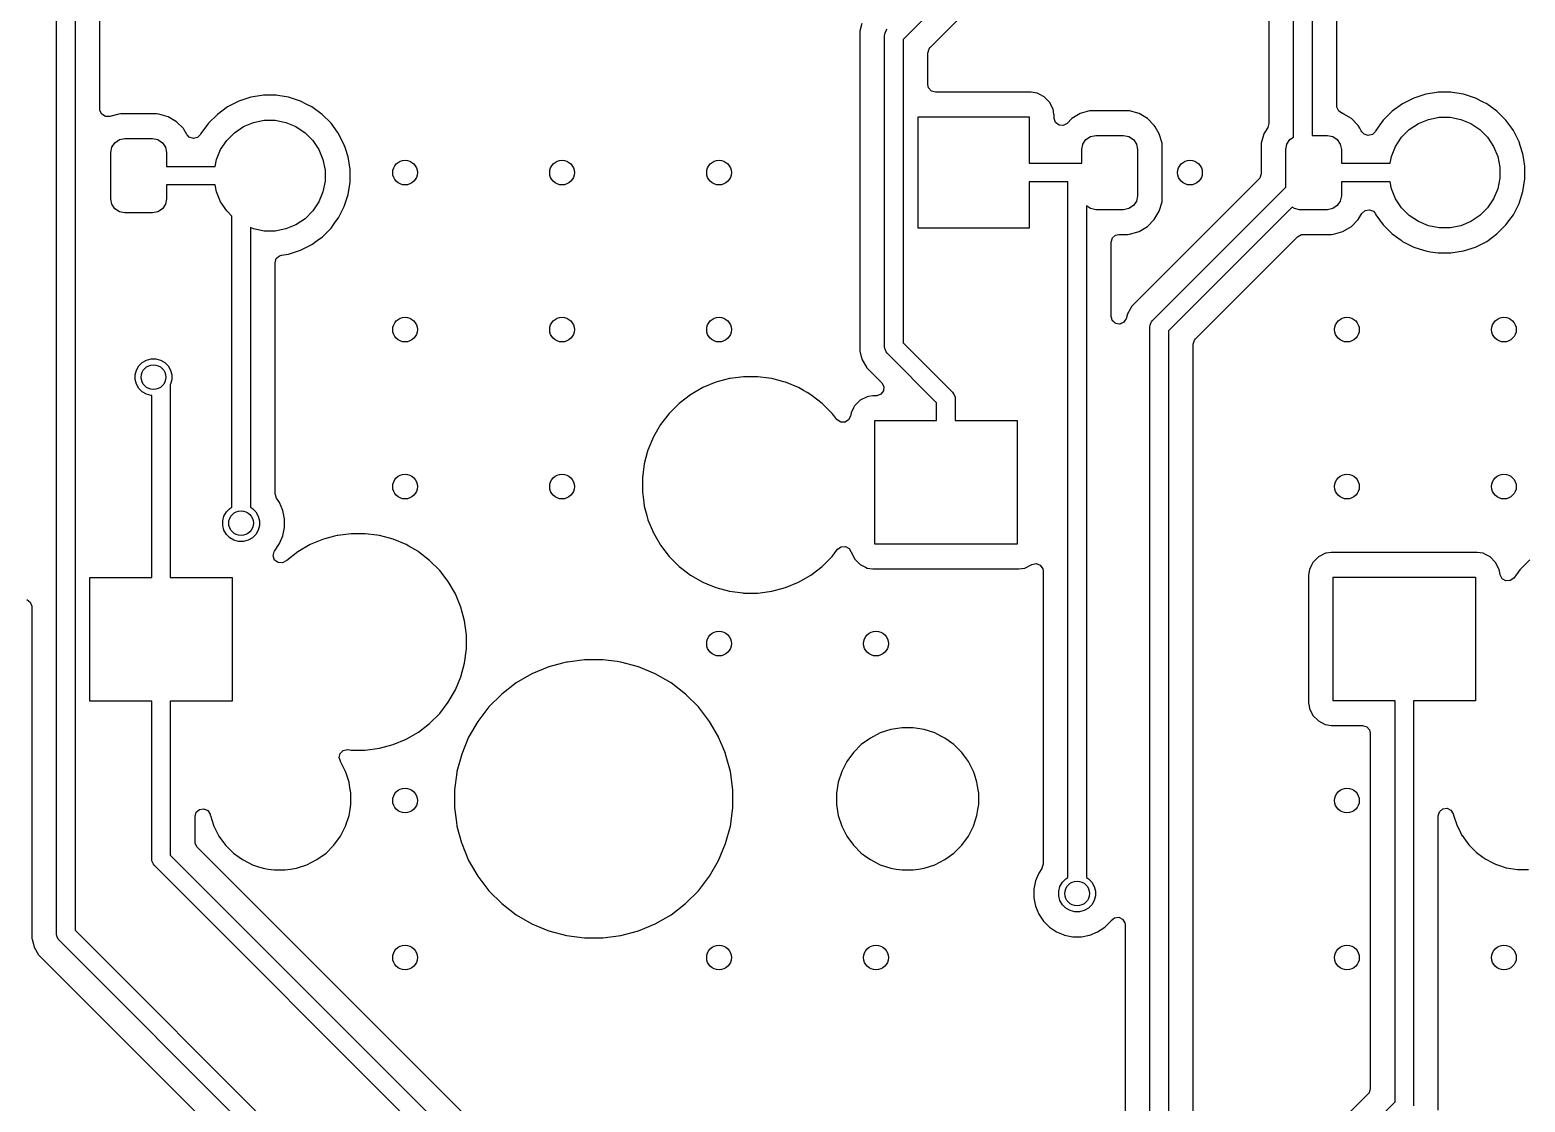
# Model space of a CAD drawing. Extents: x 2.6 to 14.2, y -9.4 to -3.8.
# Drawn here: x 12.644 to 13.597, y -6.723 to -6.04 of the extents above; entities that cross this region are included whole.
import ezdxf

# ---------------------------------------------------------------- set-up
doc = ezdxf.new("R2010")
doc.units = 0
doc.header["$MEASUREMENT"] = 0
doc.layers.add('BLACK', color=7, linetype='CONTINUOUS')

msp = doc.modelspace()

# ---------------------------------------------------------------- linework, layer by layer
at = {"layer": 'BLACK', "linetype": 'CONTINUOUS'}
for p, q in [((12.66126, -6.61559), (12.66126, -4.67457)), ((12.67307, -4.67701), (12.67307, -6.61314)), ((13.44925, -6.10791), (13.44925, -5.37344)), ((13.46106, -5.37344), (13.46106, -6.10692)), ((13.43348, -5.38202), (13.43348, -6.09927)), ((12.68883, -6.09021), (12.68883, -5.7005)), ((13.47683, -6.08821), (13.47683, -5.70019)), ((13.32245, -5.92385), (13.20047, -6.04582)), ((13.21767, -6.05092), (13.27662, -5.99197)), ((13.17423, -6.03555), (13.17289, -6.04052)), ((13.17289, -6.04052), (13.17289, -6.24431)), ((13.18866, -6.04337), (13.18877, -6.04222)), ((13.18866, -6.24145), (13.18866, -6.04337)), ((13.18877, -6.04222), (13.18925, -6.04108)), ((13.18925, -6.04108), (13.18966, -6.04009)), ((13.18966, -6.04009), (13.19039, -6.0392)), ((13.20047, -6.04582), (13.20047, -6.23901)), ((13.21624, -6.05437), (13.21702, -6.05173)), ((13.21624, -6.07446), (13.21624, -6.05437)), ((13.21702, -6.05173), (13.21767, -6.05092)), ((13.21668, -6.07649), (13.21624, -6.07446)), ((13.21848, -6.07857), (13.21668, -6.07649)), ((12.77736, -6.08506), (12.77018, -6.08872)), ((12.78502, -6.08257), (12.77736, -6.08506)), ((12.79202, -6.08146), (12.78502, -6.08257)), ((12.79298, -6.08131), (12.79202, -6.08146)), ((12.80104, -6.08131), (12.79298, -6.08131)), ((12.80213, -6.08148), (12.80104, -6.08131)), ((12.809, -6.08257), (12.80213, -6.08148)), ((12.81667, -6.08506), (12.809, -6.08257)), ((12.82061, -6.08707), (12.81667, -6.08506)), ((13.22112, -6.07934), (13.21848, -6.07857)), ((13.28211, -6.07934), (13.22112, -6.07934)), ((13.2858, -6.07993), (13.28211, -6.07934)), ((13.28211, -6.07934), (13.28211, -6.07934)), ((13.28713, -6.0806), (13.2858, -6.07993)), ((13.29025, -6.0822), (13.28713, -6.0806)), ((13.29025, -6.0822), (13.29025, -6.0822)), ((13.29025, -6.0822), (13.29025, -6.0822)), ((13.29379, -6.08573), (13.29025, -6.0822)), ((13.29605, -6.09018), (13.29379, -6.08573)), ((13.29379, -6.08573), (13.29379, -6.08573)), ((13.29379, -6.08573), (13.29379, -6.08573)), ((13.52578, -6.08309), (13.5186, -6.08675)), ((13.53345, -6.0806), (13.52578, -6.08309)), ((13.54045, -6.07949), (13.53345, -6.0806)), ((13.54141, -6.07934), (13.54045, -6.07949)), ((13.54947, -6.07934), (13.54141, -6.07934)), ((13.55055, -6.07951), (13.54947, -6.07934)), ((13.55743, -6.0806), (13.55055, -6.07951)), ((13.56509, -6.08309), (13.55743, -6.0806)), ((13.56968, -6.08543), (13.56509, -6.08309)), ((13.57227, -6.08675), (13.56968, -6.08543)), ((12.68888, -6.09089), (12.68883, -6.09021)), ((12.69002, -6.09339), (12.68888, -6.09089)), ((12.69233, -6.09489), (12.69002, -6.09339)), ((12.69508, -6.0949), (12.69233, -6.09489)), ((12.70081, -6.09323), (12.69508, -6.0949)), ((12.7022, -6.09312), (12.70081, -6.09323)), ((12.72489, -6.09312), (12.7022, -6.09312)), ((12.7022, -6.09312), (12.7022, -6.09312)), ((12.72629, -6.09323), (12.72489, -6.09312)), ((12.73226, -6.09497), (12.72629, -6.09323)), ((12.72629, -6.09323), (12.72629, -6.09323)), ((12.73762, -6.09813), (12.73226, -6.09497)), ((12.73226, -6.09497), (12.73226, -6.09497)), ((12.76366, -6.09346), (12.75796, -6.09916)), ((12.77018, -6.08872), (12.76366, -6.09346)), ((12.82385, -6.08872), (12.82061, -6.08707)), ((12.83037, -6.09346), (12.82385, -6.08872)), ((12.82385, -6.08872), (12.82385, -6.08872)), ((12.82385, -6.08872), (12.82385, -6.08872)), ((12.83607, -6.09916), (12.83037, -6.09346)), ((13.21, -6.16598), (13.21, -6.09511)), ((13.21, -6.09511), (13.28087, -6.09511)), ((13.28087, -6.09511), (13.28087, -6.12464)), ((13.29656, -6.0934), (13.29605, -6.09018)), ((13.29664, -6.09387), (13.29656, -6.0934)), ((13.29664, -6.09572), (13.29664, -6.09387)), ((13.29665, -6.09607), (13.29664, -6.09572)), ((13.31334, -6.093), (13.30798, -6.09617)), ((13.31931, -6.09126), (13.31334, -6.093)), ((13.31334, -6.093), (13.31334, -6.093)), ((13.32071, -6.09115), (13.31931, -6.09126)), ((13.3434, -6.09115), (13.32071, -6.09115)), ((13.32071, -6.09115), (13.32071, -6.09115)), ((13.34479, -6.09126), (13.3434, -6.09115)), ((13.35077, -6.093), (13.34479, -6.09126)), ((13.34479, -6.09126), (13.34479, -6.09126)), ((13.35612, -6.09617), (13.35077, -6.093)), ((13.35077, -6.093), (13.35077, -6.093)), ((13.47688, -6.08892), (13.47683, -6.08821)), ((13.47803, -6.09142), (13.47688, -6.08892)), ((13.48035, -6.0929), (13.47803, -6.09142)), ((13.48069, -6.093), (13.48035, -6.0929)), ((13.48131, -6.09337), (13.48069, -6.093)), ((13.48069, -6.093), (13.48069, -6.093)), ((13.48069, -6.093), (13.48069, -6.093)), ((13.48069, -6.093), (13.48069, -6.093)), ((13.48604, -6.09617), (13.48131, -6.09337)), ((13.51208, -6.09149), (13.50638, -6.09719)), ((13.5186, -6.08675), (13.51208, -6.09149)), ((13.53515, -6.09664), (13.54196, -6.09528)), ((13.54196, -6.09528), (13.54891, -6.09528)), ((13.54891, -6.09528), (13.55572, -6.09664)), ((13.57879, -6.09149), (13.57227, -6.08675)), ((13.57227, -6.08675), (13.57227, -6.08675)), ((13.57227, -6.08675), (13.57227, -6.08675)), ((13.58449, -6.09719), (13.57879, -6.09149)), ((12.73762, -6.09814), (12.73762, -6.09813)), ((12.74202, -6.10253), (12.73762, -6.09814)), ((12.74248, -6.10331), (12.74202, -6.10253)), ((12.74202, -6.10253), (12.74202, -6.10253)), ((12.74427, -6.10635), (12.74248, -6.10331)), ((12.75796, -6.09916), (12.75322, -6.10568)), ((12.76962, -6.11003), (12.77453, -6.10512)), ((12.77453, -6.10512), (12.78031, -6.10126)), ((12.78031, -6.10126), (12.78673, -6.0986)), ((12.78673, -6.0986), (12.79354, -6.09725)), ((12.79354, -6.09725), (12.80048, -6.09725)), ((12.80048, -6.09725), (12.8073, -6.0986)), ((12.8073, -6.0986), (12.81371, -6.10126)), ((12.81371, -6.10126), (12.81949, -6.10512)), ((12.81949, -6.10512), (12.8244, -6.11003)), ((12.84013, -6.10475), (12.83607, -6.09916)), ((12.8408, -6.10568), (12.84013, -6.10475)), ((13.29761, -6.09865), (13.29665, -6.09607)), ((13.29981, -6.1003), (13.29761, -6.09865)), ((13.30256, -6.10049), (13.29981, -6.1003)), ((13.30497, -6.09917), (13.30256, -6.10049)), ((13.30798, -6.09617), (13.30497, -6.09917)), ((13.30798, -6.09617), (13.30798, -6.09617)), ((13.36052, -6.10057), (13.35612, -6.09617)), ((13.35612, -6.09617), (13.35612, -6.09617)), ((13.36099, -6.10135), (13.36052, -6.10057)), ((13.36052, -6.10057), (13.36052, -6.10057)), ((13.36369, -6.10592), (13.36099, -6.10135)), ((13.4328, -6.10175), (13.43033, -6.10592)), ((13.43348, -6.09927), (13.4328, -6.10175)), ((13.49044, -6.10057), (13.48604, -6.09617)), ((13.48604, -6.09617), (13.48604, -6.09617)), ((13.49145, -6.10226), (13.49044, -6.10057)), ((13.49044, -6.10057), (13.49044, -6.10057)), ((13.49238, -6.10385), (13.49145, -6.10226)), ((13.4928, -6.10455), (13.49238, -6.10385)), ((13.49419, -6.10606), (13.4928, -6.10455)), ((13.50135, -6.10428), (13.49946, -6.10628)), ((13.50165, -6.10371), (13.50135, -6.10428)), ((13.50638, -6.09719), (13.50165, -6.10371)), ((13.51805, -6.10806), (13.52296, -6.10315)), ((13.52296, -6.10315), (13.52873, -6.09929)), ((13.52873, -6.09929), (13.53515, -6.09664)), ((13.55572, -6.09664), (13.56214, -6.09929)), ((13.56214, -6.09929), (13.56792, -6.10315)), ((13.56792, -6.10315), (13.57283, -6.10806)), ((13.58817, -6.10226), (13.58449, -6.09719)), ((13.58923, -6.10371), (13.58817, -6.10226)), ((13.59119, -6.10757), (13.58923, -6.10371)), ((12.69583, -6.11775), (12.69651, -6.11436)), ((12.69651, -6.11436), (12.69843, -6.11148)), ((12.69843, -6.11148), (12.7013, -6.10956)), ((12.7013, -6.10956), (12.70469, -6.10889)), ((12.70469, -6.10889), (12.72241, -6.10889)), ((12.72241, -6.10889), (12.7258, -6.10956)), ((12.7258, -6.10956), (12.72867, -6.11148)), ((12.72867, -6.11148), (12.73059, -6.11436)), ((12.73059, -6.11436), (12.73126, -6.11775)), ((12.74438, -6.10652), (12.74427, -6.10635)), ((12.74577, -6.10803), (12.74438, -6.10652)), ((12.74837, -6.10891), (12.74577, -6.10803)), ((12.75104, -6.10825), (12.74837, -6.10891)), ((12.75293, -6.10625), (12.75104, -6.10825)), ((12.75322, -6.10568), (12.75293, -6.10625)), ((12.76576, -6.11581), (12.76962, -6.11003)), ((12.8244, -6.11003), (12.82826, -6.11581)), ((12.84279, -6.10957), (12.8408, -6.10568)), ((12.84446, -6.11286), (12.84279, -6.10957)), ((12.84519, -6.11509), (12.84446, -6.11286)), ((12.84446, -6.11286), (12.84446, -6.11286)), ((12.84446, -6.11286), (12.84446, -6.11286)), ((13.31433, -6.11578), (13.31501, -6.11239)), ((13.31501, -6.11239), (13.31693, -6.10952)), ((13.31693, -6.10952), (13.3198, -6.1076)), ((13.3198, -6.1076), (13.32319, -6.10692)), ((13.32319, -6.10692), (13.34091, -6.10692)), ((13.34091, -6.10692), (13.3443, -6.1076)), ((13.3443, -6.1076), (13.34717, -6.10952)), ((13.34717, -6.10952), (13.34909, -6.11239)), ((13.34909, -6.11239), (13.34977, -6.11578)), ((13.36543, -6.1119), (13.36369, -6.10592)), ((13.36554, -6.11329), (13.36543, -6.1119)), ((13.36554, -6.14779), (13.36554, -6.11329)), ((13.4286, -6.1119), (13.42849, -6.11329)), ((13.42849, -6.11329), (13.42849, -6.13135)), ((13.43033, -6.10592), (13.4286, -6.1119)), ((13.4286, -6.1119), (13.4286, -6.1119)), ((13.43033, -6.10592), (13.43033, -6.10592)), ((13.44426, -6.11578), (13.44493, -6.11239)), ((13.44493, -6.11239), (13.44685, -6.10952)), ((13.44685, -6.10952), (13.44925, -6.10791)), ((13.46106, -6.10692), (13.47083, -6.10692)), ((13.47083, -6.10692), (13.47422, -6.1076)), ((13.47422, -6.1076), (13.47709, -6.10952)), ((13.47709, -6.10952), (13.47901, -6.11239)), ((13.47901, -6.11239), (13.47969, -6.11578)), ((13.49679, -6.10694), (13.49419, -6.10606)), ((13.49946, -6.10628), (13.49679, -6.10694)), ((13.51153, -6.12026), (13.51419, -6.11384)), ((13.51419, -6.11384), (13.51805, -6.10806)), ((13.57283, -6.10806), (13.57669, -6.11384)), ((13.57669, -6.11384), (13.57934, -6.12026)), ((13.59289, -6.11089), (13.59119, -6.10757)), ((13.59367, -6.11329), (13.59289, -6.11089)), ((13.59289, -6.11089), (13.59289, -6.11089)), ((13.59289, -6.11089), (13.59289, -6.11089)), ((13.59538, -6.11855), (13.59367, -6.11329)), ((12.69583, -6.14728), (12.69583, -6.11775)), ((12.73126, -6.11775), (12.73126, -6.12661)), ((12.76223, -6.12661), (12.7631, -6.12223)), ((12.7631, -6.12223), (12.76576, -6.11581)), ((12.82826, -6.11581), (12.83092, -6.12223)), ((12.83092, -6.12223), (12.83227, -6.12904)), ((12.84695, -6.12052), (12.84519, -6.11509)), ((12.84779, -6.12581), (12.84695, -6.12052)), ((13.31433, -6.12464), (13.31433, -6.11578)), ((13.34977, -6.11578), (13.34977, -6.14531)), ((13.44426, -6.13991), (13.44426, -6.11578)), ((13.47969, -6.11578), (13.47969, -6.12464)), ((13.51066, -6.12464), (13.51153, -6.12026)), ((13.57934, -6.12026), (13.5807, -6.12707)), ((13.59596, -6.12222), (13.59538, -6.11855)), ((13.59664, -6.12651), (13.59596, -6.12222)), ((12.73126, -6.12661), (12.76223, -6.12661)), ((12.83227, -6.12904), (12.83227, -6.13598)), ((12.84821, -6.12848), (12.84779, -6.12581)), ((12.84821, -6.13654), (12.84821, -6.12848)), ((13.28087, -6.12464), (13.31433, -6.12464)), ((13.42849, -6.13135), (13.42771, -6.13399)), ((13.47969, -6.12464), (13.51066, -6.12464)), ((13.5807, -6.12707), (13.5807, -6.13402)), ((13.59664, -6.13457), (13.59664, -6.12651)), ((12.75587, -6.13842), (12.73126, -6.13842)), ((12.73126, -6.13842), (12.73126, -6.14728)), ((12.76223, -6.13842), (12.75587, -6.13842)), ((12.7631, -6.1428), (12.76223, -6.13842)), ((12.76576, -6.14921), (12.7631, -6.1428)), ((12.83092, -6.1428), (12.82826, -6.14921)), ((12.83227, -6.13598), (12.83092, -6.1428)), ((12.84695, -6.1445), (12.84821, -6.13654)), ((13.28481, -6.13645), (13.28087, -6.13645)), ((13.28087, -6.13645), (13.28087, -6.16598)), ((13.30544, -6.13645), (13.28481, -6.13645)), ((13.30544, -6.57965), (13.30544, -6.13645)), ((13.42706, -6.13481), (13.34625, -6.21562)), ((13.35941, -6.22475), (13.44426, -6.13991)), ((13.42771, -6.13399), (13.42706, -6.13481)), ((13.5043, -6.13645), (13.47969, -6.13645)), ((13.47969, -6.13645), (13.47969, -6.14531)), ((13.51066, -6.13645), (13.5043, -6.13645)), ((13.51153, -6.14083), (13.51066, -6.13645)), ((13.51419, -6.14725), (13.51153, -6.14083)), ((13.57934, -6.14083), (13.57669, -6.14725)), ((13.5807, -6.13402), (13.57934, -6.14083)), ((13.59289, -6.1502), (13.59538, -6.14253)), ((13.59538, -6.14253), (13.59664, -6.13457)), ((12.69651, -6.15067), (12.69583, -6.14728)), ((12.69843, -6.15354), (12.69651, -6.15067)), ((12.73059, -6.15067), (12.72867, -6.15354)), ((12.73126, -6.14728), (12.73059, -6.15067)), ((12.76962, -6.15499), (12.76576, -6.14921)), ((12.82826, -6.14921), (12.8244, -6.15499)), ((12.8408, -6.15935), (12.84446, -6.15217)), ((12.84446, -6.15217), (12.84695, -6.1445)), ((13.3198, -6.15349), (13.31725, -6.15179)), ((13.31725, -6.15179), (13.31725, -6.57965)), ((13.34717, -6.15157), (13.3443, -6.15349)), ((13.34909, -6.1487), (13.34717, -6.15157)), ((13.34977, -6.14531), (13.34909, -6.1487)), ((13.36369, -6.15516), (13.36543, -6.14919)), ((13.36543, -6.14919), (13.36554, -6.14779)), ((13.44832, -6.15255), (13.3695, -6.23137)), ((13.44972, -6.15349), (13.44832, -6.15255)), ((13.47709, -6.15157), (13.47422, -6.15349)), ((13.47901, -6.1487), (13.47709, -6.15157)), ((13.47969, -6.14531), (13.47901, -6.1487)), ((13.51805, -6.15302), (13.51419, -6.14725)), ((13.57669, -6.14725), (13.57283, -6.15302)), ((13.58923, -6.15738), (13.59289, -6.1502)), ((12.7013, -6.15546), (12.69843, -6.15354)), ((12.70469, -6.15613), (12.7013, -6.15546)), ((12.72241, -6.15613), (12.70469, -6.15613)), ((12.7258, -6.15546), (12.72241, -6.15613)), ((12.72867, -6.15354), (12.7258, -6.15546)), ((12.77285, -6.15822), (12.76962, -6.15499)), ((12.77285, -6.34373), (12.77285, -6.15822)), ((12.81949, -6.1599), (12.81371, -6.16376)), ((12.8244, -6.15499), (12.81949, -6.1599)), ((12.83607, -6.16587), (12.83874, -6.16219)), ((12.83874, -6.16219), (12.8408, -6.15935)), ((13.32319, -6.15417), (13.3198, -6.15349)), ((13.34091, -6.15417), (13.32319, -6.15417)), ((13.3443, -6.15349), (13.34091, -6.15417)), ((13.35612, -6.16492), (13.36052, -6.16052)), ((13.36052, -6.16052), (13.36369, -6.15516)), ((13.45311, -6.15417), (13.44972, -6.15349)), ((13.47083, -6.15417), (13.45311, -6.15417)), ((13.47422, -6.15349), (13.47083, -6.15417)), ((13.48604, -6.16492), (13.49044, -6.16052)), ((13.49044, -6.16052), (13.4928, -6.15653)), ((13.4928, -6.15653), (13.49481, -6.15466)), ((13.49481, -6.15466), (13.49752, -6.15416)), ((13.49752, -6.15416), (13.50006, -6.15521)), ((13.50006, -6.15521), (13.50135, -6.1568)), ((13.50135, -6.1568), (13.50165, -6.15738)), ((13.50165, -6.15738), (13.50638, -6.1639)), ((13.52296, -6.15793), (13.51805, -6.15302)), ((13.52873, -6.16179), (13.52296, -6.15793)), ((13.53515, -6.16445), (13.52873, -6.16179)), ((13.56214, -6.16179), (13.55572, -6.16445)), ((13.56792, -6.15793), (13.56214, -6.16179)), ((13.57283, -6.15302), (13.56792, -6.15793)), ((13.58449, -6.1639), (13.58782, -6.15931)), ((13.58782, -6.15931), (13.58923, -6.15738)), ((12.78673, -6.16642), (12.78467, -6.16557)), ((12.78467, -6.16557), (12.78467, -6.34373)), ((12.79354, -6.16777), (12.78673, -6.16642)), ((12.80048, -6.16777), (12.79354, -6.16777)), ((12.8073, -6.16642), (12.80048, -6.16777)), ((12.81371, -6.16376), (12.8073, -6.16642)), ((12.82806, -6.17324), (12.83037, -6.17157)), ((12.83037, -6.17157), (12.83607, -6.16587)), ((12.83037, -6.17157), (12.83037, -6.17157)), ((12.83037, -6.17157), (12.83037, -6.17157)), ((12.83607, -6.16587), (12.83607, -6.16587)), ((12.83607, -6.16587), (12.83607, -6.16587)), ((13.28087, -6.16598), (13.21, -6.16598)), ((13.33379, -6.17218), (13.33587, -6.17037)), ((13.33587, -6.17037), (13.3379, -6.16993)), ((13.3379, -6.16993), (13.3434, -6.16993)), ((13.3434, -6.16993), (13.34479, -6.16982)), ((13.3434, -6.16993), (13.3434, -6.16993)), ((13.34479, -6.16982), (13.35077, -6.16809)), ((13.35077, -6.16809), (13.35612, -6.16492)), ((13.38669, -6.23647), (13.4518, -6.17136)), ((13.4518, -6.17136), (13.45422, -6.17004)), ((13.45422, -6.17004), (13.45526, -6.16993)), ((13.45526, -6.16993), (13.47332, -6.16993)), ((13.47332, -6.16993), (13.47471, -6.16982)), ((13.47332, -6.16993), (13.47332, -6.16993)), ((13.47471, -6.16982), (13.48069, -6.16809)), ((13.48069, -6.16809), (13.48604, -6.16492)), ((13.50638, -6.1639), (13.51208, -6.1696)), ((13.51208, -6.1696), (13.51771, -6.17369)), ((13.54196, -6.16581), (13.53515, -6.16445)), ((13.54891, -6.16581), (13.54196, -6.16581)), ((13.55572, -6.16445), (13.54891, -6.16581)), ((13.57227, -6.17433), (13.57606, -6.17158)), ((13.57606, -6.17158), (13.57879, -6.1696)), ((13.57879, -6.1696), (13.58449, -6.1639)), ((13.57879, -6.1696), (13.57879, -6.1696)), ((13.57879, -6.1696), (13.57879, -6.1696)), ((13.58449, -6.1639), (13.58449, -6.1639)), ((13.58449, -6.1639), (13.58449, -6.1639)), ((12.809, -6.18245), (12.81667, -6.17996)), ((12.81667, -6.17996), (12.82385, -6.1763)), ((12.82385, -6.1763), (12.82806, -6.17324)), ((13.33302, -6.17481), (13.33379, -6.17218)), ((13.33302, -6.2222), (13.33302, -6.17481)), ((13.51771, -6.17369), (13.5186, -6.17433)), ((13.5186, -6.17433), (13.52248, -6.17631)), ((13.52248, -6.17631), (13.52578, -6.17799)), ((13.52578, -6.17799), (13.52578, -6.17799)), ((13.52578, -6.17799), (13.52578, -6.17799)), ((13.52578, -6.17799), (13.52922, -6.17911)), ((13.52922, -6.17911), (13.53345, -6.18048)), ((13.53345, -6.18048), (13.53632, -6.18094)), ((13.53632, -6.18094), (13.54141, -6.18174)), ((13.54947, -6.18174), (13.55743, -6.18048)), ((13.55743, -6.18048), (13.56509, -6.17799)), ((13.56509, -6.17799), (13.57227, -6.17433)), ((12.80043, -6.18798), (12.80121, -6.18534)), ((12.80043, -6.33515), (12.80043, -6.18798)), ((12.80121, -6.18534), (12.80329, -6.18354)), ((12.80329, -6.18354), (12.80455, -6.18316)), ((12.80455, -6.18316), (12.809, -6.18245)), ((13.54141, -6.18174), (13.54141, -6.18174)), ((13.54141, -6.18174), (13.54947, -6.18174)), ((13.54947, -6.18174), (13.54947, -6.18174)), ((13.34404, -6.21943), (13.34339, -6.22056)), ((13.34427, -6.21905), (13.34404, -6.21943)), ((13.34625, -6.21562), (13.34427, -6.21905)), ((13.33302, -6.22231), (13.33302, -6.2222)), ((13.33338, -6.22342), (13.33302, -6.22231)), ((13.33363, -6.22456), (13.33338, -6.22342)), ((13.33379, -6.22472), (13.33363, -6.22456)), ((13.33386, -6.22493), (13.33379, -6.22472)), ((13.33476, -6.22567), (13.33386, -6.22493)), ((13.33558, -6.22649), (13.33476, -6.22567)), ((13.3358, -6.22654), (13.33558, -6.22649)), ((13.33598, -6.22668), (13.3358, -6.22654)), ((13.33713, -6.22682), (13.33598, -6.22668)), ((13.33827, -6.22706), (13.33713, -6.22682)), ((13.33848, -6.22698), (13.33827, -6.22706)), ((13.33871, -6.22701), (13.33848, -6.22698)), ((13.33976, -6.2265), (13.33871, -6.22701)), ((13.34084, -6.22609), (13.33976, -6.2265)), ((13.34098, -6.22591), (13.34084, -6.22609)), ((13.34119, -6.22581), (13.34098, -6.22591)), ((13.34179, -6.22482), (13.34119, -6.22581)), ((13.34248, -6.22388), (13.34179, -6.22482)), ((13.34256, -6.22367), (13.34248, -6.22388)), ((13.34339, -6.22056), (13.34256, -6.22367)), ((13.35769, -6.22893), (13.3578, -6.22777)), ((13.35769, -6.7583), (13.35769, -6.22893)), ((13.3578, -6.22777), (13.35831, -6.22654)), ((13.35831, -6.22654), (13.35868, -6.22564)), ((13.35868, -6.22564), (13.35941, -6.22475)), ((13.3695, -6.23137), (13.3695, -6.76075)), ((13.38526, -6.23992), (13.38604, -6.23729)), ((13.38604, -6.23729), (13.38669, -6.23647)), ((13.17289, -6.24431), (13.17388, -6.24798)), ((13.17388, -6.24798), (13.17394, -6.24821)), ((13.17394, -6.24821), (13.17394, -6.24821)), ((13.17394, -6.24821), (13.17421, -6.24923)), ((13.18877, -6.2426), (13.18866, -6.24145)), ((13.18897, -6.24307), (13.18877, -6.2426)), ((13.18966, -6.24473), (13.18897, -6.24307)), ((13.19039, -6.24563), (13.18966, -6.24473)), ((13.22187, -6.27711), (13.19039, -6.24563)), ((13.20047, -6.23901), (13.23195, -6.27049)), ((13.38526, -6.7636), (13.38526, -6.23992)), ((12.71125, -6.25929), (12.71205, -6.25631)), ((12.71205, -6.25631), (12.71359, -6.25364)), ((12.71359, -6.25364), (12.71577, -6.25146)), ((12.71577, -6.25146), (12.71844, -6.24992)), ((12.71844, -6.24992), (12.72142, -6.24912)), ((12.72142, -6.24912), (12.7245, -6.24912)), ((12.7245, -6.24912), (12.72748, -6.24992)), ((12.72748, -6.24992), (12.73015, -6.25146)), ((12.73015, -6.25146), (12.73233, -6.25364)), ((12.73233, -6.25364), (12.73387, -6.25631)), ((12.73387, -6.25631), (12.73467, -6.25929)), ((13.17421, -6.24923), (13.17437, -6.24982)), ((13.17437, -6.24982), (13.1771, -6.25454)), ((13.1771, -6.25454), (13.17722, -6.25476)), ((13.17722, -6.25476), (13.17722, -6.25476)), ((13.17722, -6.25476), (13.18687, -6.26441)), ((12.71125, -6.26238), (12.71125, -6.25929)), ((12.71205, -6.26535), (12.71125, -6.26238)), ((12.71359, -6.26802), (12.71205, -6.26535)), ((12.73387, -6.26535), (12.73368, -6.26569)), ((12.73368, -6.26569), (12.73368, -6.38851)), ((12.73467, -6.26238), (12.73387, -6.26535)), ((12.73467, -6.25929), (12.73467, -6.26238)), ((13.08117, -6.26405), (13.07282, -6.26751)), ((13.08682, -6.26254), (13.08117, -6.26405)), ((13.08989, -6.26171), (13.08682, -6.26254)), ((13.09032, -6.26166), (13.08989, -6.26171)), ((13.09885, -6.26054), (13.09032, -6.26166)), ((13.10788, -6.26054), (13.09885, -6.26054)), ((13.09885, -6.26054), (13.09885, -6.26054)), ((13.11501, -6.26147), (13.10788, -6.26054)), ((13.10788, -6.26054), (13.10788, -6.26054)), ((13.11684, -6.26171), (13.11501, -6.26147)), ((13.12444, -6.26375), (13.11684, -6.26171)), ((13.12557, -6.26405), (13.12444, -6.26375)), ((13.13391, -6.26751), (13.12557, -6.26405)), ((13.18687, -6.26441), (13.18819, -6.26682)), ((13.18819, -6.26682), (13.18799, -6.26956)), ((12.71577, -6.2702), (12.71359, -6.26802)), ((12.71844, -6.27175), (12.71577, -6.2702)), ((12.72142, -6.27254), (12.71844, -6.27175)), ((12.72187, -6.27254), (12.72142, -6.27254)), ((12.72187, -6.38851), (12.72187, -6.27254)), ((13.065, -6.27203), (13.05783, -6.27753)), ((13.07282, -6.26751), (13.065, -6.27203)), ((13.07282, -6.26751), (13.07282, -6.26751)), ((13.13695, -6.26926), (13.13391, -6.26751)), ((13.13391, -6.26751), (13.13391, -6.26751)), ((13.13932, -6.27063), (13.13695, -6.26926)), ((13.14174, -6.27203), (13.13932, -6.27063)), ((13.1489, -6.27753), (13.14174, -6.27203)), ((13.17312, -6.27559), (13.16958, -6.27912)), ((13.17757, -6.27332), (13.17312, -6.27559)), ((13.17312, -6.27559), (13.17312, -6.27559)), ((13.17312, -6.27559), (13.17312, -6.27559)), ((13.17842, -6.27319), (13.17757, -6.27332)), ((13.18126, -6.27274), (13.17842, -6.27319)), ((13.18342, -6.27274), (13.18126, -6.27274)), ((13.18377, -6.27273), (13.18342, -6.27274)), ((13.18634, -6.27177), (13.18377, -6.27273)), ((13.18799, -6.26956), (13.18634, -6.27177)), ((13.23195, -6.27049), (13.23269, -6.27138)), ((13.23269, -6.27138), (13.23299, -6.27211)), ((13.23299, -6.27211), (13.23357, -6.27351)), ((13.23357, -6.27351), (13.23368, -6.27466)), ((13.23368, -6.27466), (13.23368, -6.28851)), ((13.05144, -6.28391), (13.04594, -6.29108)), ((13.05783, -6.27753), (13.05144, -6.28391)), ((13.15529, -6.28391), (13.1489, -6.27753)), ((13.1489, -6.27753), (13.1489, -6.27753)), ((13.15634, -6.28527), (13.15529, -6.28391)), ((13.15529, -6.28391), (13.15529, -6.28391)), ((13.15529, -6.28391), (13.15529, -6.28391)), ((13.1583, -6.28783), (13.15634, -6.28527)), ((13.16699, -6.28562), (13.16581, -6.28811)), ((13.16732, -6.28357), (13.16699, -6.28562)), ((13.16899, -6.28029), (13.16732, -6.28357)), ((13.16732, -6.28357), (13.16732, -6.28357)), ((13.16958, -6.27912), (13.16899, -6.28029)), ((13.16958, -6.27912), (13.16958, -6.27912)), ((13.16958, -6.27912), (13.16958, -6.27912)), ((13.22187, -6.28851), (13.22187, -6.27711)), ((13.04594, -6.29108), (13.04142, -6.29891)), ((13.15844, -6.288), (13.1583, -6.28783)), ((13.16073, -6.28952), (13.15844, -6.288)), ((13.16348, -6.28956), (13.16073, -6.28952)), ((13.16581, -6.28811), (13.16348, -6.28956)), ((13.1825, -6.36725), (13.1825, -6.28851)), ((13.1825, -6.28851), (13.22187, -6.28851)), ((13.23368, -6.28851), (13.27305, -6.28851)), ((13.27305, -6.28851), (13.27305, -6.36725)), ((13.04142, -6.29891), (13.03797, -6.30725)), ((13.04142, -6.29891), (13.04142, -6.29891)), ((13.03777, -6.30798), (13.03563, -6.31598)), ((13.03797, -6.30725), (13.03777, -6.30798)), ((13.03562, -6.31604), (13.03445, -6.32494)), ((13.03563, -6.31598), (13.03562, -6.31604)), ((13.03445, -6.32494), (13.03445, -6.33397)), ((13.03445, -6.33397), (13.03532, -6.34058)), ((12.80043, -6.33524), (12.80043, -6.33515)), ((12.80126, -6.33787), (12.80043, -6.33524)), ((12.8032, -6.34077), (12.80126, -6.33787)), ((12.8032, -6.34078), (12.8032, -6.34077)), ((12.80528, -6.34579), (12.8032, -6.34078)), ((13.03532, -6.34058), (13.03563, -6.34293)), ((13.03563, -6.34293), (13.03723, -6.3489)), ((12.76705, -6.3523), (12.76785, -6.34932)), ((12.76705, -6.35538), (12.76705, -6.3523)), ((12.76785, -6.34932), (12.76939, -6.34665)), ((12.76939, -6.34665), (12.77157, -6.34447)), ((12.77157, -6.34447), (12.77285, -6.34373)), ((12.78467, -6.34373), (12.78595, -6.34447)), ((12.78595, -6.34447), (12.78813, -6.34665)), ((12.78813, -6.34665), (12.78967, -6.34932)), ((12.78967, -6.34932), (12.79047, -6.3523)), ((12.79047, -6.3523), (12.79047, -6.35538)), ((12.80634, -6.35112), (12.80528, -6.34579)), ((12.80528, -6.34579), (12.80528, -6.34579)), ((12.80528, -6.34579), (12.80528, -6.34579)), ((12.80528, -6.34579), (12.80528, -6.34579)), ((12.80634, -6.35655), (12.80634, -6.35112)), ((13.03723, -6.3489), (13.03797, -6.35165)), ((13.03797, -6.35165), (13.04142, -6.36)), ((12.76785, -6.35836), (12.76705, -6.35538)), ((12.76939, -6.36103), (12.76785, -6.35836)), ((12.77157, -6.36321), (12.76939, -6.36103)), ((12.78813, -6.36103), (12.78595, -6.36321)), ((12.78967, -6.35836), (12.78813, -6.36103)), ((12.79047, -6.35538), (12.78967, -6.35836)), ((12.8032, -6.3669), (12.80528, -6.36188)), ((12.80528, -6.36188), (12.80592, -6.35868)), ((12.80592, -6.35868), (12.80634, -6.35655)), ((12.83828, -6.36215), (12.83117, -6.36405)), ((12.83989, -6.36171), (12.83828, -6.36215)), ((12.84043, -6.36164), (12.83989, -6.36171)), ((12.84885, -6.36054), (12.84043, -6.36164)), ((12.85788, -6.36054), (12.84885, -6.36054)), ((12.84885, -6.36054), (12.84885, -6.36054)), ((12.86534, -6.36152), (12.85788, -6.36054)), ((12.85788, -6.36054), (12.85788, -6.36054)), ((12.86684, -6.36171), (12.86534, -6.36152)), ((12.87338, -6.36347), (12.86684, -6.36171)), ((13.04142, -6.36), (13.04142, -6.36)), ((13.04142, -6.36), (13.04224, -6.36141)), ((13.04224, -6.36141), (13.04577, -6.36752)), ((12.77424, -6.36475), (12.77157, -6.36321)), ((12.77722, -6.36555), (12.77424, -6.36475)), ((12.7803, -6.36555), (12.77722, -6.36555)), ((12.78328, -6.36475), (12.7803, -6.36555)), ((12.78595, -6.36321), (12.78328, -6.36475)), ((12.79918, -6.37475), (12.79976, -6.37206)), ((12.79976, -6.37206), (12.80006, -6.37163)), ((12.80005, -6.37162), (12.8032, -6.3669)), ((12.80006, -6.37163), (12.80005, -6.37162)), ((12.8032, -6.3669), (12.8032, -6.3669)), ((12.8032, -6.3669), (12.8032, -6.3669)), ((12.815, -6.37203), (12.80783, -6.37753)), ((12.82282, -6.36751), (12.815, -6.37203)), ((12.83117, -6.36405), (12.82282, -6.36751)), ((12.82282, -6.36751), (12.82282, -6.36751)), ((12.87557, -6.36405), (12.87338, -6.36347)), ((12.88391, -6.36751), (12.87557, -6.36405)), ((12.88561, -6.36849), (12.88391, -6.36751)), ((12.88391, -6.36751), (12.88391, -6.36751)), ((12.89131, -6.37178), (12.88561, -6.36849)), ((12.89174, -6.37203), (12.89131, -6.37178)), ((12.8989, -6.37753), (12.89174, -6.37203)), ((13.04577, -6.36752), (13.04594, -6.36782)), ((13.04594, -6.36782), (13.05144, -6.37499)), ((13.15529, -6.37499), (13.15873, -6.37051)), ((13.15873, -6.37051), (13.16095, -6.36888)), ((13.16095, -6.36888), (13.1637, -6.36872)), ((13.1637, -6.36872), (13.1661, -6.37007)), ((13.1661, -6.37007), (13.16725, -6.37197)), ((13.16725, -6.37197), (13.16732, -6.37218)), ((13.27305, -6.36725), (13.1825, -6.36725)), ((12.80014, -6.37733), (12.79918, -6.37475)), ((12.80234, -6.37898), (12.80014, -6.37733)), ((12.80509, -6.37917), (12.80234, -6.37898)), ((12.8075, -6.37785), (12.80509, -6.37917)), ((12.80783, -6.37753), (12.8075, -6.37785)), ((12.80783, -6.37753), (12.80783, -6.37753)), ((12.90529, -6.38391), (12.8989, -6.37753)), ((12.8989, -6.37753), (12.8989, -6.37753)), ((13.05144, -6.37499), (13.05144, -6.37499)), ((13.05144, -6.37499), (13.05783, -6.38138)), ((13.05783, -6.38138), (13.05783, -6.38138)), ((13.05783, -6.38138), (13.05783, -6.38138)), ((13.05783, -6.38138), (13.0595, -6.38266)), ((13.14174, -6.38688), (13.1489, -6.38138)), ((13.1489, -6.38138), (13.15529, -6.37499)), ((13.1489, -6.38138), (13.1489, -6.38138)), ((13.1489, -6.38138), (13.1489, -6.38138)), ((13.15529, -6.37499), (13.15529, -6.37499)), ((13.16732, -6.37218), (13.16732, -6.37218)), ((13.16732, -6.37218), (13.16732, -6.37218)), ((13.16732, -6.37218), (13.16958, -6.37663)), ((13.16958, -6.37663), (13.16958, -6.37663)), ((13.16958, -6.37663), (13.16958, -6.37663)), ((13.16958, -6.37663), (13.17312, -6.38016)), ((13.17312, -6.38016), (13.17312, -6.38016)), ((13.17312, -6.38016), (13.17312, -6.38016)), ((13.17312, -6.38016), (13.17645, -6.38186)), ((13.27798, -6.38243), (13.28243, -6.38016)), ((13.28243, -6.38016), (13.28257, -6.38009)), ((13.28243, -6.38016), (13.28243, -6.38016)), ((13.28257, -6.38009), (13.28528, -6.37958)), ((13.28528, -6.37958), (13.28783, -6.38062)), ((13.28783, -6.38062), (13.28941, -6.38287)), ((13.46089, -6.38016), (13.4593, -6.38327)), ((13.46157, -6.37882), (13.46089, -6.38016)), ((13.4651, -6.37529), (13.46157, -6.37882)), ((13.46157, -6.37882), (13.46157, -6.37882)), ((13.46157, -6.37882), (13.46157, -6.37882)), ((13.46955, -6.37302), (13.4651, -6.37529)), ((13.4651, -6.37529), (13.4651, -6.37529)), ((13.4651, -6.37529), (13.4651, -6.37529)), ((13.47006, -6.37294), (13.46955, -6.37302)), ((13.47324, -6.37244), (13.47006, -6.37294)), ((13.56628, -6.37244), (13.47324, -6.37244)), ((13.56997, -6.37302), (13.56628, -6.37244)), ((13.57139, -6.37375), (13.56997, -6.37302)), ((13.57442, -6.37529), (13.57139, -6.37375)), ((13.57795, -6.37882), (13.57442, -6.37529)), ((13.57442, -6.37529), (13.57442, -6.37529)), ((13.57442, -6.37529), (13.57442, -6.37529)), ((13.58022, -6.38327), (13.57795, -6.37882)), ((13.57795, -6.37882), (13.57795, -6.37882)), ((13.57795, -6.37882), (13.57795, -6.37882)), ((13.59981, -6.37722), (13.59342, -6.38361)), ((12.6825, -6.46725), (12.6825, -6.38851)), ((12.6825, -6.38851), (12.72187, -6.38851)), ((12.73368, -6.38851), (12.77305, -6.38851)), ((12.77305, -6.38851), (12.77305, -6.46725)), ((12.91079, -6.39108), (12.90529, -6.38391)), ((12.90529, -6.38391), (12.90529, -6.38391)), ((12.91531, -6.39891), (12.91079, -6.39108)), ((12.91079, -6.39108), (12.91079, -6.39108)), ((12.91079, -6.39108), (12.91079, -6.39108)), ((13.0595, -6.38266), (13.065, -6.38688)), ((13.065, -6.38688), (13.065, -6.38688)), ((13.065, -6.38688), (13.065, -6.38688)), ((13.065, -6.38688), (13.07282, -6.3914)), ((13.13391, -6.3914), (13.14174, -6.38688)), ((13.17645, -6.38186), (13.17757, -6.38243)), ((13.17757, -6.38243), (13.18126, -6.38302)), ((13.18126, -6.38302), (13.18126, -6.38302)), ((13.18126, -6.38302), (13.27429, -6.38302)), ((13.27429, -6.38302), (13.27798, -6.38243)), ((13.28941, -6.38287), (13.28967, -6.38444)), ((13.28967, -6.38444), (13.28967, -6.57107)), ((13.4593, -6.38327), (13.45872, -6.38696)), ((13.45872, -6.38696), (13.45872, -6.46819)), ((13.47448, -6.46694), (13.47448, -6.3882)), ((13.47448, -6.3882), (13.56504, -6.3882)), ((13.56504, -6.3882), (13.56504, -6.46694)), ((13.58075, -6.3866), (13.58022, -6.38327)), ((13.58078, -6.38681), (13.58075, -6.3866)), ((13.58207, -6.38924), (13.58078, -6.38681)), ((13.58447, -6.39059), (13.58207, -6.38924)), ((13.58722, -6.39043), (13.58447, -6.39059)), ((13.58944, -6.3888), (13.58722, -6.39043)), ((13.59342, -6.38361), (13.58944, -6.3888)), ((13.59342, -6.38361), (13.59342, -6.38361)), ((12.91658, -6.40198), (12.91531, -6.39891)), ((12.91531, -6.39891), (12.91531, -6.39891)), ((12.91531, -6.39891), (12.91531, -6.39891)), ((13.07282, -6.3914), (13.07282, -6.3914)), ((13.07282, -6.3914), (13.07282, -6.3914)), ((13.07282, -6.3914), (13.0754, -6.39247)), ((13.0754, -6.39247), (13.08117, -6.39485)), ((13.08117, -6.39485), (13.08989, -6.39719)), ((13.08989, -6.39719), (13.09842, -6.39831)), ((13.09842, -6.39831), (13.09872, -6.39835)), ((13.09872, -6.39835), (13.09885, -6.39837)), ((13.09885, -6.39837), (13.09885, -6.39837)), ((13.09885, -6.39837), (13.10788, -6.39837)), ((13.10788, -6.39837), (13.11684, -6.39719)), ((13.10788, -6.39837), (13.10788, -6.39837)), ((13.11684, -6.39719), (13.12557, -6.39485)), ((13.12557, -6.39485), (13.13391, -6.3914)), ((12.64231, -6.40254), (12.64451, -6.40419)), ((12.64451, -6.40419), (12.64548, -6.40677)), ((12.64548, -6.40677), (12.64549, -6.40711)), ((12.64549, -6.40711), (12.64549, -6.61844)), ((12.91877, -6.40725), (12.91658, -6.40198)), ((12.9211, -6.41598), (12.91877, -6.40725)), ((12.92228, -6.42494), (12.9211, -6.41598)), ((12.92228, -6.43397), (12.92228, -6.42494)), ((12.9211, -6.44293), (12.92228, -6.43397)), ((12.91877, -6.45165), (12.9211, -6.44293)), ((12.97482, -6.44537), (12.96409, -6.44982)), ((12.98356, -6.44303), (12.97482, -6.44537)), ((12.97482, -6.44537), (12.97482, -6.44537)), ((12.98604, -6.44237), (12.98356, -6.44303)), ((12.9866, -6.44229), (12.98604, -6.44237)), ((12.99756, -6.44085), (12.9866, -6.44229)), ((13.00917, -6.44085), (12.99756, -6.44085)), ((12.99756, -6.44085), (12.99756, -6.44085)), ((13.01839, -6.44206), (13.00917, -6.44085)), ((13.00917, -6.44085), (13.00917, -6.44085)), ((13.02069, -6.44237), (13.01839, -6.44206)), ((13.03191, -6.44537), (13.02069, -6.44237)), ((13.04264, -6.44982), (13.03191, -6.44537)), ((13.03191, -6.44537), (13.03191, -6.44537)), ((13.03191, -6.44537), (13.03191, -6.44537)), ((12.91531, -6.46), (12.91877, -6.45165)), ((12.95404, -6.45562), (12.94482, -6.46269)), ((12.96409, -6.44982), (12.95404, -6.45562)), ((12.96409, -6.44982), (12.96409, -6.44982)), ((13.0527, -6.45562), (13.04264, -6.44982)), ((13.04264, -6.44982), (13.04264, -6.44982)), ((13.06191, -6.46269), (13.0527, -6.45562)), ((12.72187, -6.46725), (12.6825, -6.46725)), ((12.72187, -6.5678), (12.72187, -6.46725)), ((12.77305, -6.46725), (12.73368, -6.46725)), ((12.73368, -6.46725), (12.73368, -6.56535)), ((12.91079, -6.46782), (12.91531, -6.46)), ((12.94482, -6.4627), (12.93661, -6.47091)), ((12.94482, -6.46269), (12.94482, -6.4627)), ((13.06191, -6.4627), (13.06191, -6.46269)), ((13.07012, -6.47091), (13.06191, -6.4627)), ((13.51385, -6.46694), (13.47448, -6.46694)), ((13.51385, -6.72255), (13.51385, -6.46694)), ((13.56504, -6.46694), (13.52567, -6.46694)), ((13.52567, -6.46694), (13.52567, -6.725)), ((12.8989, -6.48138), (12.90529, -6.47499)), ((12.90529, -6.47499), (12.91079, -6.46782)), ((12.90529, -6.47499), (12.90529, -6.47499)), ((12.90529, -6.47499), (12.90529, -6.47499)), ((12.93661, -6.47091), (12.92954, -6.48012)), ((12.93661, -6.47091), (12.93661, -6.47091)), ((13.07719, -6.48012), (13.07012, -6.47091)), ((13.07012, -6.47091), (13.07012, -6.47091)), ((13.45872, -6.46819), (13.45908, -6.47048)), ((13.45908, -6.47048), (13.4593, -6.47188)), ((13.4593, -6.47188), (13.46157, -6.47633)), ((13.46157, -6.47633), (13.46157, -6.47633)), ((13.46157, -6.47633), (13.46157, -6.47633)), ((13.46157, -6.47633), (13.4651, -6.47986)), ((12.89174, -6.48688), (12.8989, -6.48138)), ((12.8989, -6.48138), (12.8989, -6.48138)), ((12.8989, -6.48138), (12.8989, -6.48138)), ((12.92954, -6.48012), (12.92373, -6.49018)), ((13.08283, -6.48988), (13.07719, -6.48012)), ((13.19276, -6.48527), (13.18598, -6.48748)), ((13.1998, -6.48416), (13.19276, -6.48527)), ((13.20693, -6.48416), (13.1998, -6.48416)), ((13.1998, -6.48416), (13.1998, -6.48416)), ((13.21397, -6.48527), (13.20693, -6.48416)), ((13.20693, -6.48416), (13.20693, -6.48416)), ((13.22075, -6.48748), (13.21397, -6.48527)), ((13.4651, -6.47986), (13.4651, -6.47986)), ((13.4651, -6.47986), (13.4651, -6.47986)), ((13.4651, -6.47986), (13.46934, -6.48202)), ((13.46934, -6.48202), (13.46955, -6.48213)), ((13.46955, -6.48213), (13.47324, -6.48271)), ((13.47324, -6.48271), (13.47324, -6.48271)), ((13.47324, -6.48271), (13.4932, -6.48271)), ((13.4932, -6.48271), (13.49584, -6.48349)), ((13.49584, -6.48349), (13.49765, -6.48557)), ((13.49765, -6.48557), (13.49809, -6.48759)), ((12.86684, -6.49719), (12.87557, -6.49485)), ((12.87557, -6.49485), (12.88391, -6.4914)), ((12.88391, -6.4914), (12.89174, -6.48688)), ((12.92373, -6.49018), (12.91929, -6.50091)), ((12.92373, -6.49018), (12.92373, -6.49018)), ((13.083, -6.49018), (13.08283, -6.48988)), ((13.08578, -6.49689), (13.083, -6.49018)), ((13.17386, -6.4949), (13.16882, -6.49994)), ((13.17963, -6.49071), (13.17386, -6.4949)), ((13.17386, -6.4949), (13.17386, -6.4949)), ((13.18598, -6.48748), (13.17963, -6.49071)), ((13.18598, -6.48748), (13.18598, -6.48748)), ((13.22458, -6.48943), (13.22075, -6.48748)), ((13.22075, -6.48748), (13.22075, -6.48748)), ((13.22711, -6.49071), (13.22458, -6.48943)), ((13.23287, -6.4949), (13.22711, -6.49071)), ((13.22711, -6.49071), (13.22711, -6.49071)), ((13.22711, -6.49071), (13.22711, -6.49071)), ((13.23792, -6.49994), (13.23287, -6.4949)), ((13.23287, -6.4949), (13.23287, -6.4949)), ((13.49809, -6.48759), (13.49809, -6.714)), ((12.84125, -6.50321), (12.84187, -6.50053)), ((12.84207, -6.50551), (12.84125, -6.50321)), ((12.84187, -6.50053), (12.84384, -6.49862)), ((12.84384, -6.49862), (12.84654, -6.49807)), ((12.84654, -6.49807), (12.84676, -6.49809)), ((12.84676, -6.49809), (12.84885, -6.49837)), ((12.84885, -6.49837), (12.84885, -6.49837)), ((12.84885, -6.49837), (12.85788, -6.49837)), ((12.85788, -6.49837), (12.86684, -6.49719)), ((12.85788, -6.49837), (12.85788, -6.49837)), ((12.91929, -6.50091), (12.91628, -6.51213)), ((12.91929, -6.50091), (12.91929, -6.50091)), ((13.08732, -6.50061), (13.08578, -6.49689)), ((13.08745, -6.50091), (13.08732, -6.50061)), ((13.09045, -6.51213), (13.08745, -6.50091)), ((13.16882, -6.49995), (13.16463, -6.50571)), ((13.16882, -6.49994), (13.16882, -6.49995)), ((13.23792, -6.49995), (13.23792, -6.49994)), ((13.24086, -6.50399), (13.23792, -6.49995)), ((13.24211, -6.50571), (13.24086, -6.50399)), ((12.84201, -6.50555), (12.84207, -6.50551)), ((12.84211, -6.50571), (12.84201, -6.50555)), ((12.84341, -6.50828), (12.84211, -6.50571)), ((12.84211, -6.50571), (12.84211, -6.50571)), ((12.84211, -6.50571), (12.84211, -6.50571)), ((12.84534, -6.51207), (12.84341, -6.50828)), ((12.8459, -6.51378), (12.84534, -6.51207)), ((12.84534, -6.51207), (12.84534, -6.51207)), ((12.84755, -6.51885), (12.8459, -6.51378)), ((12.91621, -6.51268), (12.91476, -6.52365)), ((12.91628, -6.51213), (12.91621, -6.51268)), ((13.09197, -6.52365), (13.09045, -6.51213)), ((13.16139, -6.51207), (13.15919, -6.51885)), ((13.16463, -6.50571), (13.16139, -6.51207)), ((13.16139, -6.51207), (13.16139, -6.51207)), ((13.24406, -6.50955), (13.24211, -6.50571)), ((13.24534, -6.51207), (13.24406, -6.50955)), ((13.2459, -6.51378), (13.24534, -6.51207)), ((13.24534, -6.51207), (13.24534, -6.51207)), ((13.24755, -6.51885), (13.2459, -6.51378)), ((12.84785, -6.52076), (12.84755, -6.51885)), ((12.84831, -6.52365), (12.84785, -6.52076)), ((12.8484, -6.52425), (12.84831, -6.52365)), ((12.84866, -6.52589), (12.8484, -6.52425)), ((12.91476, -6.52365), (12.91476, -6.53526)), ((13.09197, -6.52589), (13.09197, -6.52365)), ((13.15919, -6.51885), (13.15807, -6.52589)), ((13.24796, -6.52144), (13.24755, -6.51885)), ((13.24866, -6.52589), (13.24796, -6.52144)), ((12.84816, -6.53617), (12.84866, -6.53302)), ((12.84866, -6.53302), (12.84866, -6.52589)), ((13.09197, -6.53526), (13.09197, -6.52589)), ((13.15807, -6.52589), (13.15807, -6.53302)), ((13.15807, -6.53302), (13.15919, -6.54006)), ((13.24816, -6.53617), (13.24866, -6.53302)), ((13.24866, -6.53302), (13.24866, -6.52589)), ((12.74945, -6.54061), (12.75022, -6.53797)), ((12.74945, -6.5568), (12.74945, -6.54061)), ((12.75022, -6.53797), (12.7523, -6.53617)), ((12.7523, -6.53617), (12.75503, -6.53578)), ((12.75503, -6.53578), (12.75753, -6.53692)), ((12.75753, -6.53692), (12.75901, -6.53923)), ((12.75901, -6.53923), (12.75915, -6.53985)), ((12.75915, -6.53985), (12.75919, -6.54006)), ((12.75919, -6.54006), (12.76139, -6.54684)), ((12.84534, -6.54684), (12.84755, -6.54006)), ((12.84755, -6.54006), (12.84816, -6.53617)), ((12.91476, -6.53526), (12.91595, -6.54426)), ((13.09045, -6.54678), (13.09197, -6.53526)), ((13.15919, -6.54006), (13.16139, -6.54684)), ((13.24534, -6.54684), (13.24755, -6.54006)), ((13.24755, -6.54006), (13.24816, -6.53617)), ((13.54143, -6.54031), (13.54221, -6.53767)), ((13.54143, -6.72785), (13.54143, -6.54031)), ((13.54221, -6.53767), (13.54429, -6.53587)), ((13.54429, -6.53587), (13.54701, -6.53547)), ((13.54701, -6.53547), (13.54951, -6.53662)), ((13.54951, -6.53662), (13.551, -6.53893)), ((13.551, -6.53893), (13.55114, -6.53954)), ((13.55114, -6.53954), (13.55117, -6.53976)), ((13.55117, -6.53976), (13.55337, -6.54654)), ((12.76139, -6.54684), (12.76139, -6.54684)), ((12.76139, -6.54684), (12.76359, -6.55116)), ((12.76359, -6.55116), (12.7646, -6.55313)), ((12.84211, -6.55319), (12.84534, -6.54684)), ((12.91595, -6.54426), (12.91628, -6.54678)), ((12.91628, -6.54678), (12.91916, -6.55752)), ((13.08745, -6.55799), (13.09045, -6.54678)), ((13.16139, -6.54684), (13.16139, -6.54684)), ((13.16139, -6.54684), (13.16359, -6.55116)), ((13.16359, -6.55116), (13.1646, -6.55313)), ((13.24211, -6.55319), (13.24534, -6.54684)), ((13.55337, -6.54654), (13.55337, -6.54654)), ((13.55337, -6.54654), (13.55465, -6.54904)), ((13.55465, -6.54904), (13.55652, -6.55271)), ((13.55652, -6.55271), (13.55661, -6.55289)), ((13.55661, -6.55289), (13.5608, -6.55866)), ((12.74956, -6.55783), (12.74945, -6.5568)), ((12.75088, -6.56025), (12.74956, -6.55783)), ((13.11267, -6.92204), (12.75088, -6.56025)), ((12.7646, -6.55313), (12.76463, -6.55319)), ((12.76463, -6.55319), (12.76882, -6.55896)), ((12.76882, -6.55896), (12.76882, -6.55896)), ((12.76882, -6.55896), (12.77386, -6.564)), ((12.83287, -6.564), (12.83792, -6.55896)), ((12.83792, -6.55896), (12.84211, -6.55319)), ((12.91916, -6.55752), (12.91929, -6.55799)), ((12.91929, -6.55799), (12.91929, -6.55799)), ((12.91929, -6.55799), (12.92373, -6.56872)), ((13.083, -6.56872), (13.08745, -6.55799)), ((13.1646, -6.55313), (13.16463, -6.55319)), ((13.16463, -6.55319), (13.16882, -6.55896)), ((13.16882, -6.55896), (13.16882, -6.55896)), ((13.16882, -6.55896), (13.17386, -6.564)), ((13.23287, -6.564), (13.23792, -6.55896)), ((13.23792, -6.55896), (13.24211, -6.55319)), ((13.5608, -6.55866), (13.5608, -6.55866)), ((13.5608, -6.55866), (13.56584, -6.5637)), ((12.72198, -6.56895), (12.72187, -6.5678)), ((12.72287, -6.57108), (12.72198, -6.56895)), ((12.7236, -6.57197), (12.72287, -6.57108)), ((13.14086, -6.98923), (12.7236, -6.57197)), ((12.73368, -6.56535), (13.14748, -6.97915)), ((12.77386, -6.564), (12.77386, -6.564)), ((12.77386, -6.564), (12.77748, -6.56663)), ((12.77748, -6.56663), (12.77963, -6.56819)), ((12.77963, -6.56819), (12.7832, -6.57002)), ((12.7832, -6.57002), (12.78598, -6.57143)), ((12.78598, -6.57143), (12.78598, -6.57143)), ((12.78598, -6.57143), (12.78931, -6.57251)), ((12.81397, -6.57363), (12.82075, -6.57143)), ((12.82075, -6.57143), (12.82711, -6.56819)), ((12.82711, -6.56819), (12.83287, -6.564)), ((12.92373, -6.56872), (12.92373, -6.56872)), ((12.92373, -6.56872), (12.92954, -6.57878)), ((13.07719, -6.57878), (13.083, -6.56872)), ((13.17386, -6.564), (13.17386, -6.564)), ((13.17386, -6.564), (13.17748, -6.56663)), ((13.17748, -6.56663), (13.17963, -6.56819)), ((13.17963, -6.56819), (13.1832, -6.57002)), ((13.1832, -6.57002), (13.18598, -6.57143)), ((13.18598, -6.57143), (13.18598, -6.57143)), ((13.18598, -6.57143), (13.18931, -6.57251)), ((13.21397, -6.57363), (13.22075, -6.57143)), ((13.22075, -6.57143), (13.22711, -6.56819)), ((13.22711, -6.56819), (13.23287, -6.564)), ((13.28967, -6.57107), (13.2889, -6.57371)), ((13.56584, -6.5637), (13.56584, -6.5637)), ((13.56584, -6.5637), (13.56974, -6.56653)), ((13.56974, -6.56653), (13.57161, -6.56789)), ((13.57161, -6.56789), (13.57576, -6.57001)), ((13.57576, -6.57001), (13.57796, -6.57113)), ((13.57796, -6.57113), (13.57796, -6.57113)), ((13.57796, -6.57113), (13.58038, -6.57191)), ((13.58038, -6.57191), (13.58474, -6.57333)), ((12.78931, -6.57251), (12.79276, -6.57363)), ((12.79276, -6.57363), (12.79602, -6.57415)), ((12.79602, -6.57415), (12.7998, -6.57475)), ((12.7998, -6.57475), (12.7998, -6.57475)), ((12.7998, -6.57475), (12.80693, -6.57475)), ((12.80693, -6.57475), (12.81034, -6.57421)), ((12.81034, -6.57421), (12.81397, -6.57363)), ((12.92954, -6.57878), (12.93661, -6.588)), ((13.07012, -6.588), (13.07719, -6.57878)), ((13.18931, -6.57251), (13.19276, -6.57363)), ((13.19276, -6.57363), (13.19602, -6.57415)), ((13.19602, -6.57415), (13.1998, -6.57475)), ((13.1998, -6.57475), (13.1998, -6.57475)), ((13.1998, -6.57475), (13.20693, -6.57475)), ((13.20693, -6.57475), (13.21034, -6.57421)), ((13.21034, -6.57421), (13.21397, -6.57363)), ((13.28691, -6.5767), (13.28483, -6.58172)), ((13.28885, -6.57379), (13.28691, -6.5767)), ((13.28691, -6.5767), (13.28691, -6.5767)), ((13.2889, -6.57371), (13.28885, -6.57379)), ((13.30198, -6.58257), (13.30416, -6.58039)), ((13.30416, -6.58039), (13.30544, -6.57965)), ((13.31725, -6.57965), (13.31854, -6.58039)), ((13.31854, -6.58039), (13.32072, -6.58257)), ((13.58474, -6.57333), (13.58758, -6.57378)), ((13.58758, -6.57378), (13.59179, -6.57444)), ((13.59179, -6.57444), (13.59179, -6.57444)), ((13.59179, -6.57444), (13.59892, -6.57444)), ((12.93661, -6.588), (12.93661, -6.588)), ((12.93661, -6.588), (12.94482, -6.59621)), ((13.06191, -6.59621), (13.07012, -6.588)), ((13.28483, -6.58172), (13.28377, -6.58704)), ((13.28377, -6.58704), (13.28377, -6.58704)), ((13.28377, -6.58704), (13.28377, -6.59248)), ((13.28483, -6.58172), (13.28483, -6.58172)), ((13.29964, -6.58822), (13.30043, -6.58524)), ((13.29964, -6.5913), (13.29964, -6.58822)), ((13.30043, -6.58524), (13.30198, -6.58257)), ((13.32072, -6.58257), (13.32226, -6.58524)), ((13.32226, -6.58524), (13.32306, -6.58822)), ((13.32306, -6.58822), (13.32306, -6.5913)), ((12.94482, -6.59621), (12.94482, -6.59621)), ((12.94482, -6.59621), (12.95404, -6.60328)), ((13.0527, -6.60328), (13.06191, -6.59621)), ((13.28377, -6.59248), (13.28377, -6.59248)), ((13.28377, -6.59248), (13.28377, -6.59248)), ((13.28377, -6.59248), (13.28483, -6.5978)), ((13.28483, -6.5978), (13.28483, -6.5978)), ((13.28483, -6.5978), (13.28691, -6.60282)), ((13.30043, -6.59428), (13.29964, -6.5913)), ((13.30198, -6.59695), (13.30043, -6.59428)), ((13.30416, -6.59913), (13.30198, -6.59695)), ((13.30683, -6.60067), (13.30416, -6.59913)), ((13.31854, -6.59913), (13.31587, -6.60067)), ((13.32072, -6.59695), (13.31854, -6.59913)), ((13.32226, -6.59428), (13.32072, -6.59695)), ((13.32306, -6.5913), (13.32226, -6.59428)), ((12.95404, -6.60328), (12.96409, -6.60909)), ((12.96409, -6.60909), (12.96409, -6.60909)), ((12.96409, -6.60909), (12.96409, -6.60909)), ((12.96409, -6.60909), (12.97162, -6.61221)), ((13.03191, -6.61353), (13.04264, -6.60909)), ((13.04264, -6.60909), (13.0527, -6.60328)), ((13.28691, -6.60282), (13.28691, -6.60282)), ((13.28691, -6.60282), (13.28992, -6.60734)), ((13.28992, -6.60734), (13.28992, -6.60734)), ((13.28992, -6.60734), (13.29377, -6.61118)), ((13.3098, -6.60147), (13.30683, -6.60067)), ((13.31289, -6.60147), (13.3098, -6.60147)), ((13.31587, -6.60067), (13.31289, -6.60147)), ((13.32893, -6.61118), (13.33277, -6.60734)), ((13.33277, -6.60734), (13.33298, -6.60703)), ((13.33298, -6.60703), (13.33509, -6.60526)), ((13.33509, -6.60526), (13.33782, -6.60492)), ((13.33782, -6.60492), (13.3403, -6.60611)), ((13.3403, -6.60611), (13.34174, -6.60845)), ((13.34174, -6.60845), (13.34192, -6.60974)), ((13.34192, -6.60974), (13.34192, -6.74975)), ((12.64549, -6.61844), (12.64562, -6.61893)), ((12.64562, -6.61893), (12.64646, -6.62206)), ((12.66137, -6.61674), (12.66126, -6.61559)), ((12.66162, -6.61734), (12.66137, -6.61674)), ((12.66225, -6.61887), (12.66162, -6.61734)), ((12.66299, -6.61976), (12.66225, -6.61887)), ((12.67307, -6.61314), (12.94213, -6.88221)), ((12.97162, -6.61221), (12.97409, -6.61323)), ((12.97409, -6.61323), (12.97482, -6.61353)), ((12.97482, -6.61353), (12.98604, -6.61654)), ((12.98604, -6.61654), (12.99756, -6.61806)), ((12.99756, -6.61806), (12.99756, -6.61806)), ((12.99756, -6.61806), (13.00917, -6.61806)), ((13.00917, -6.61806), (13.02069, -6.61654)), ((13.00917, -6.61806), (13.00917, -6.61806)), ((13.02069, -6.61654), (13.03191, -6.61353)), ((13.29377, -6.61118), (13.29377, -6.61118)), ((13.29377, -6.61118), (13.29828, -6.6142)), ((13.29828, -6.6142), (13.29828, -6.6142)), ((13.29828, -6.6142), (13.3024, -6.6159)), ((13.3024, -6.6159), (13.3033, -6.61628)), ((13.3033, -6.61628), (13.3033, -6.61628)), ((13.3033, -6.61628), (13.3033, -6.61628)), ((13.3033, -6.61628), (13.30863, -6.61734)), ((13.30863, -6.61734), (13.30863, -6.61734)), ((13.30863, -6.61734), (13.31406, -6.61734)), ((13.31406, -6.61734), (13.31808, -6.61654)), ((13.31808, -6.61654), (13.31939, -6.61628)), ((13.31939, -6.61628), (13.32441, -6.6142)), ((13.32441, -6.6142), (13.32893, -6.61118)), ((12.64646, -6.62206), (12.64697, -6.62395)), ((12.64697, -6.62395), (12.64697, -6.62395)), ((12.64697, -6.62395), (12.64976, -6.62879)), ((12.64976, -6.62879), (12.64982, -6.62889)), ((12.64982, -6.62889), (12.64982, -6.62889)), ((12.64982, -6.62889), (12.89839, -6.87747)), ((12.93205, -6.88883), (12.66299, -6.61976)), ((13.49809, -6.714), (13.49731, -6.71664)), ((13.25726, -6.97915), (13.51385, -6.72255)), ((13.49666, -6.71745), (13.29415, -6.91996)), ((13.49731, -6.71664), (13.49666, -6.71745))]:
    msp.add_line(p, q, dxfattribs=at)
at = {"layer": 'BLACK'}
for centre in [(12.88323, -6.13054), (12.98323, -6.13054), (13.08323, -6.13054), (13.38323, -6.13054), (12.88323, -6.23054), (12.98323, -6.23054), (13.08323, -6.23054), (13.48323, -6.23054), (13.58323, -6.23054), (12.72296, -6.26083), (12.88323, -6.33054), (12.98323, -6.33054), (13.48323, -6.33054), (13.58323, -6.33054), (12.77876, -6.35384), (13.08323, -6.43054), (13.18323, -6.43054), (12.88323, -6.53054), (13.48323, -6.53054), (13.31135, -6.58976), (12.88323, -6.63054), (13.08323, -6.63054), (13.18323, -6.63054), (13.48323, -6.63054), (13.58323, -6.63054)]:
    msp.add_circle(centre, 0.00787, dxfattribs=at)

doc.saveas('drawing.dxf')
